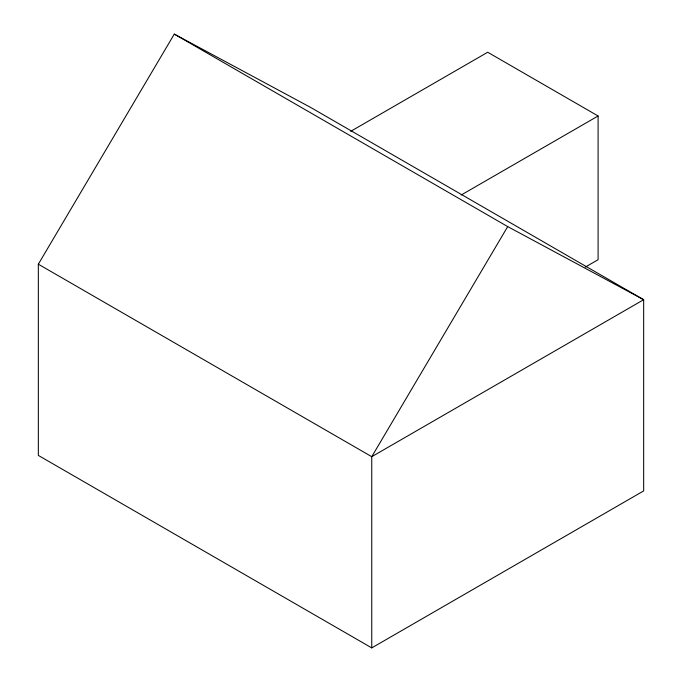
<?xml version="1.0" encoding="UTF-8"?>
<svg xmlns="http://www.w3.org/2000/svg" width="682" height="682" viewBox="0 0 682 682"><rect width="100%" height="100%" fill="white"/><g stroke="black" fill="none" stroke-linecap="round" stroke-linejoin="round"><path stroke-width="1.02" d="M38.337 264.198L174.294 34.1L310.25 107.21L643.663 299.705L643.663 490.912L371.75 647.9L38.337 455.406L38.337 264.198L371.75 456.693L643.663 299.705L507.706 226.595L174.294 34.1M507.706 226.595L371.75 456.693L371.75 647.9M350.71 131.336L487.698 52.241L598.097 115.983L598.097 259.706L585.224 267.139M461.1 195.069L598.097 115.983"/></g></svg>
